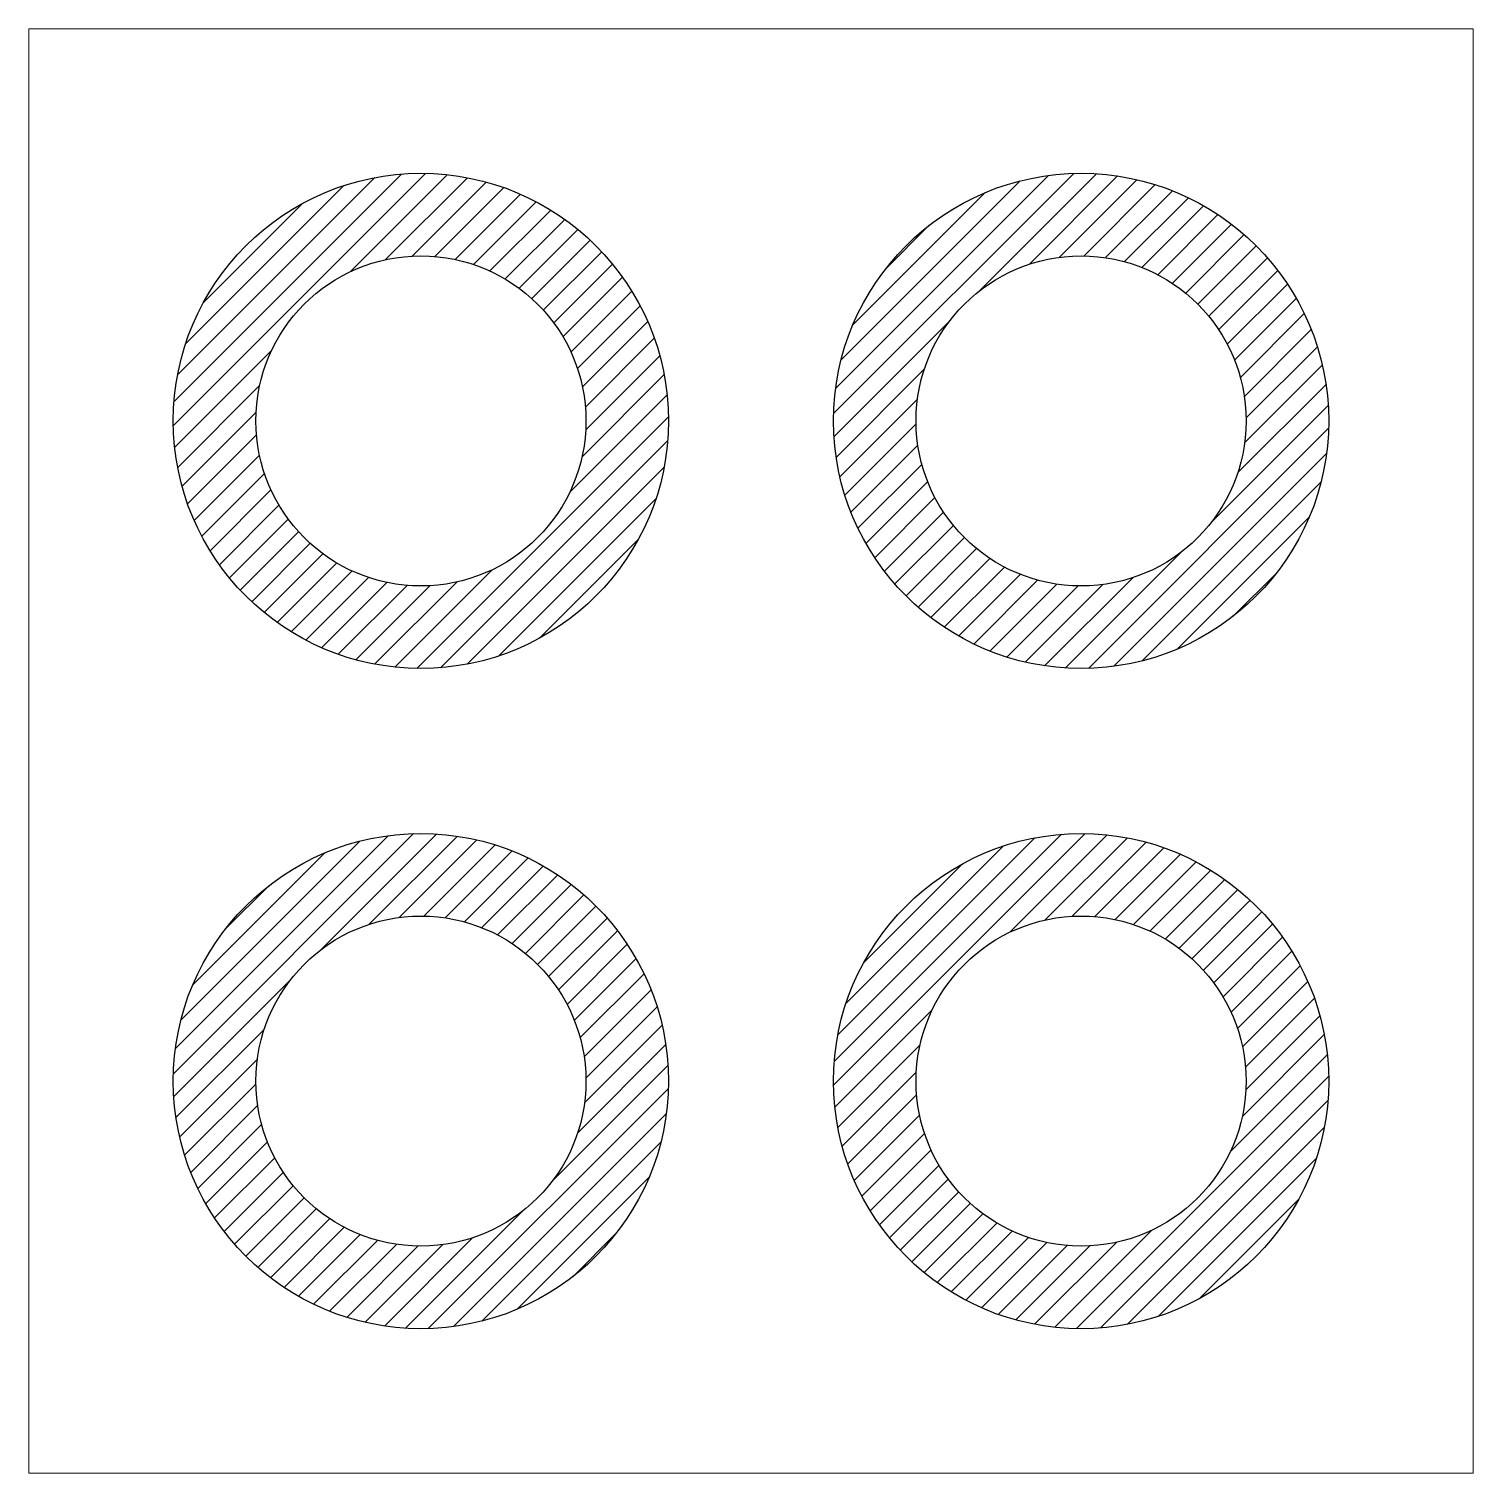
# Model space of a CAD drawing. Header units: millimetres. Extents: x 0 to 70, y 0 to 70.
import ezdxf

# ---------------------------------------------------------------- set-up
doc = ezdxf.new("R2010")
doc.units = ezdxf.units.MM

msp = doc.modelspace()

# ---------------------------------------------------------------- hatches: boundary and pattern name
h = msp.add_hatch()
h.set_pattern_fill('ANSI31', color=256, scale=0.25, style=0)
h.paths.add_polyline_path([(39, 51, 1), (63, 51, 1)])
h.paths.add_polyline_path([(59, 51, -1), (43, 51, -1)], flags=16)
h.paths.add_polyline_path([(31, 51, 1), (7, 51, 1)])
h.paths.add_polyline_path([(11, 51, -1), (27, 51, -1)], flags=16)
h.paths.add_polyline_path([(7, 19, 1), (31, 19, 1)])
h.paths.add_polyline_path([(27, 19, -1), (11, 19, -1)], flags=16)
h.paths.add_polyline_path([(39, 19, 1), (63, 19, 1)])
h.paths.add_polyline_path([(59, 19, -1), (43, 19, -1)], flags=16)

# ---------------------------------------------------------------- linework, layer by layer
at = {"color": 7, "lineweight": 0, "true_color": 0xffffff}
msp.add_lwpolyline([(0, 0), (70, 0), (70, 70), (0, 70)], close=True, dxfattribs=at)
for centre, radius in [((19, 51), 12), ((51, 51), 12), ((19, 51), 8), ((51, 51), 8), ((19, 19), 12), ((51, 19), 12), ((19, 19), 8), ((51, 19), 8)]:
    msp.add_circle(centre, radius)

doc.saveas('drawing.dxf')
